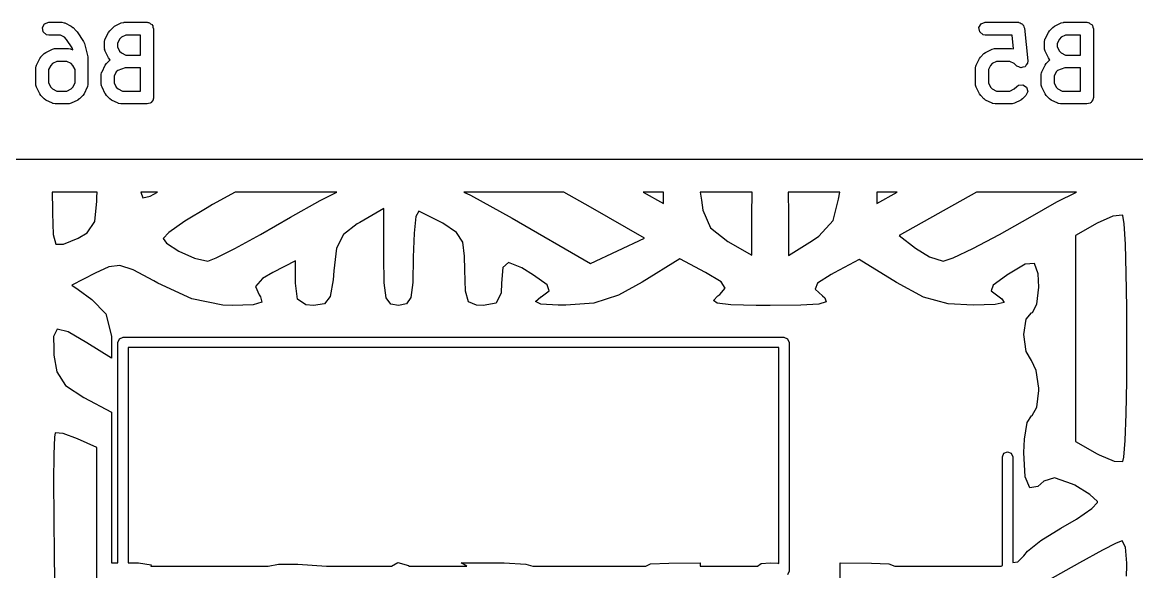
# Model space of a CAD drawing. Extents: x 19 to 403, y -177 to -75.
# Drawn here: x 164.88 to 177.83, y -119.61 to -113.22 of the extents above; entities that cross this region are included whole.
import ezdxf

# ---------------------------------------------------------------- set-up
doc = ezdxf.new("R2010")
doc.units = 0
doc.layers.add('BLACK', color=7, linetype='CONTINUOUS')

msp = doc.modelspace()

# ---------------------------------------------------------------- linework, layer by layer
at = {"layer": 'BLACK', "linetype": 'CONTINUOUS'}
for p, q in [((165.113, -113.28), (165.139, -113.236)), ((165.122, -113.331), (165.113, -113.28)), ((165.139, -113.236), (165.187, -113.218)), ((165.187, -113.218), (165.339, -113.218)), ((165.339, -113.218), (165.365, -113.223)), ((165.365, -113.223), (165.368, -113.226)), ((165.368, -113.226), (165.373, -113.226)), ((165.373, -113.226), (165.449, -113.264)), ((165.449, -113.264), (165.467, -113.278)), ((165.467, -113.278), (165.469, -113.278)), ((165.469, -113.278), (165.507, -113.316)), ((165.507, -113.316), (165.513, -113.326)), ((165.882, -113.336), (165.895, -113.318)), ((165.895, -113.318), (165.896, -113.316)), ((165.896, -113.316), (165.934, -113.278)), ((165.934, -113.278), (165.952, -113.265)), ((165.952, -113.265), (165.953, -113.264)), ((165.953, -113.264), (166.03, -113.226)), ((166.03, -113.226), (166.055, -113.219)), ((166.055, -113.219), (166.059, -113.22)), ((166.059, -113.22), (166.063, -113.218)), ((166.063, -113.218), (166.33, -113.218)), ((166.33, -113.218), (166.34, -113.22)), ((166.34, -113.22), (166.343, -113.219)), ((166.343, -113.219), (166.346, -113.221)), ((166.346, -113.221), (166.356, -113.223)), ((166.356, -113.223), (166.37, -113.235)), ((166.37, -113.235), (166.387, -113.245)), ((166.387, -113.245), (166.39, -113.251)), ((166.39, -113.251), (166.395, -113.256)), ((166.395, -113.256), (166.398, -113.275)), ((166.398, -113.275), (166.405, -113.293)), ((166.405, -113.293), (166.405, -114.093)), ((175.997, -113.28), (176.023, -113.236)), ((176.006, -113.331), (175.997, -113.28)), ((176.023, -113.236), (176.071, -113.218)), ((176.071, -113.218), (176.452, -113.218)), ((176.452, -113.218), (176.456, -113.219)), ((176.456, -113.219), (176.457, -113.218)), ((176.457, -113.218), (176.46, -113.22)), ((176.46, -113.22), (176.478, -113.223)), ((176.478, -113.223), (176.49, -113.233)), ((176.49, -113.233), (176.504, -113.239)), ((176.504, -113.239), (176.509, -113.249)), ((176.509, -113.249), (176.517, -113.256)), ((176.517, -113.256), (176.52, -113.271)), ((176.52, -113.271), (176.526, -113.286)), ((176.526, -113.286), (176.565, -113.667)), ((176.804, -113.336), (176.817, -113.318)), ((176.817, -113.318), (176.818, -113.316)), ((176.818, -113.316), (176.856, -113.278)), ((176.856, -113.278), (176.874, -113.265)), ((176.874, -113.265), (176.875, -113.264)), ((176.875, -113.264), (176.952, -113.226)), ((176.952, -113.226), (176.977, -113.219)), ((176.977, -113.219), (176.981, -113.22)), ((176.981, -113.22), (176.985, -113.218)), ((176.985, -113.218), (177.252, -113.218)), ((177.252, -113.218), (177.262, -113.22)), ((177.262, -113.22), (177.265, -113.219)), ((177.265, -113.219), (177.268, -113.221)), ((177.268, -113.221), (177.278, -113.223)), ((177.278, -113.223), (177.292, -113.235)), ((177.292, -113.235), (177.309, -113.245)), ((177.309, -113.245), (177.312, -113.251)), ((177.312, -113.251), (177.317, -113.256)), ((177.317, -113.256), (177.32, -113.275)), ((177.32, -113.275), (177.327, -113.293)), ((177.327, -113.293), (177.327, -114.093)), ((165.161, -113.364), (165.122, -113.331)), ((165.187, -113.368), (165.161, -113.364)), ((165.322, -113.368), (165.187, -113.368)), ((165.371, -113.393), (165.322, -113.368)), ((165.395, -113.417), (165.371, -113.393)), ((165.46, -113.514), (165.395, -113.417)), ((165.513, -113.326), (165.516, -113.328)), ((165.516, -113.328), (165.592, -113.442)), ((165.592, -113.442), (165.602, -113.465)), ((165.836, -113.446), (165.84, -113.42)), ((165.836, -113.522), (165.836, -113.446)), ((165.84, -113.42), (165.843, -113.416)), ((165.843, -113.416), (165.844, -113.412)), ((165.844, -113.412), (165.882, -113.336)), ((166.011, -113.414), (165.986, -113.463)), ((166.031, -113.393), (166.011, -113.414)), ((166.081, -113.368), (166.031, -113.393)), ((166.255, -113.368), (166.081, -113.368)), ((166.255, -113.599), (166.255, -113.368)), ((176.045, -113.364), (176.006, -113.331)), ((176.071, -113.368), (176.045, -113.364)), ((176.384, -113.368), (176.071, -113.368)), ((176.4, -113.527), (176.384, -113.368)), ((176.758, -113.446), (176.762, -113.42)), ((176.758, -113.522), (176.758, -113.446)), ((176.762, -113.42), (176.765, -113.416)), ((176.765, -113.416), (176.766, -113.412)), ((176.766, -113.412), (176.804, -113.336)), ((176.933, -113.414), (176.908, -113.463)), ((176.953, -113.393), (176.933, -113.414)), ((177.003, -113.368), (176.953, -113.393)), ((177.177, -113.368), (177.003, -113.368)), ((177.177, -113.599), (177.177, -113.368)), ((165.096, -113.621), (165.134, -113.583)), ((165.134, -113.583), (165.152, -113.57)), ((165.152, -113.57), (165.153, -113.569)), ((165.153, -113.569), (165.23, -113.531)), ((165.23, -113.531), (165.255, -113.523)), ((165.255, -113.523), (165.259, -113.524)), ((165.259, -113.524), (165.263, -113.523)), ((165.263, -113.523), (165.416, -113.523)), ((165.416, -113.523), (165.441, -113.527)), ((165.441, -113.527), (165.445, -113.53)), ((165.445, -113.53), (165.449, -113.531)), ((165.449, -113.531), (165.467, -113.54)), ((165.467, -113.54), (165.46, -113.514)), ((165.602, -113.465), (165.603, -113.465)), ((165.603, -113.465), (165.641, -113.618)), ((165.837, -113.526), (165.836, -113.522)), ((165.836, -113.53), (165.837, -113.526)), ((165.844, -113.555), (165.836, -113.53)), ((165.882, -113.631), (165.844, -113.555)), ((165.986, -113.463), (165.986, -113.504)), ((165.986, -113.504), (166.011, -113.554)), ((166.011, -113.554), (166.031, -113.574)), ((166.031, -113.574), (166.081, -113.599)), ((176.018, -113.621), (176.056, -113.583)), ((176.056, -113.583), (176.074, -113.57)), ((176.074, -113.57), (176.075, -113.569)), ((176.075, -113.569), (176.152, -113.531)), ((176.152, -113.531), (176.177, -113.523)), ((176.177, -113.523), (176.181, -113.524)), ((176.181, -113.524), (176.185, -113.523)), ((176.185, -113.523), (176.376, -113.523)), ((176.376, -113.523), (176.4, -113.527)), ((176.759, -113.526), (176.758, -113.522)), ((176.758, -113.53), (176.759, -113.526)), ((176.766, -113.555), (176.758, -113.53)), ((176.804, -113.631), (176.766, -113.555)), ((176.908, -113.463), (176.908, -113.504)), ((176.908, -113.504), (176.933, -113.554)), ((176.933, -113.554), (176.953, -113.574)), ((176.953, -113.574), (177.003, -113.599)), ((165.044, -113.717), (165.082, -113.641)), ((165.082, -113.641), (165.095, -113.623)), ((165.095, -113.623), (165.096, -113.621)), ((165.231, -113.698), (165.211, -113.719)), ((165.281, -113.673), (165.231, -113.698)), ((165.398, -113.673), (165.281, -113.673)), ((165.447, -113.698), (165.398, -113.673)), ((165.468, -113.719), (165.447, -113.698)), ((165.641, -113.618), (165.642, -113.633)), ((165.642, -113.633), (165.643, -113.636)), ((165.643, -113.636), (165.643, -113.941)), ((165.844, -113.717), (165.857, -113.699)), ((165.857, -113.699), (165.858, -113.697)), ((165.858, -113.697), (165.896, -113.659)), ((165.883, -113.633), (165.882, -113.631)), ((165.896, -113.651), (165.883, -113.633)), ((165.901, -113.656), (165.896, -113.651)), ((165.896, -113.659), (165.901, -113.656)), ((166.081, -113.599), (166.255, -113.599)), ((175.966, -113.717), (176.004, -113.641)), ((176.004, -113.641), (176.017, -113.623)), ((176.017, -113.623), (176.018, -113.621)), ((176.153, -113.698), (176.133, -113.719)), ((176.203, -113.673), (176.153, -113.698)), ((176.358, -113.673), (176.203, -113.673)), ((176.407, -113.698), (176.358, -113.673)), ((176.437, -113.727), (176.407, -113.698)), ((176.548, -113.714), (176.534, -113.735)), ((176.562, -113.694), (176.548, -113.714)), ((176.563, -113.693), (176.562, -113.693)), ((176.562, -113.693), (176.562, -113.694)), ((176.565, -113.667), (176.563, -113.693)), ((176.766, -113.717), (176.779, -113.699)), ((176.779, -113.699), (176.78, -113.697)), ((176.78, -113.697), (176.818, -113.659)), ((176.805, -113.633), (176.804, -113.631)), ((176.818, -113.651), (176.805, -113.633)), ((176.823, -113.656), (176.818, -113.651)), ((176.818, -113.659), (176.823, -113.656)), ((177.003, -113.599), (177.177, -113.599)), ((165.036, -113.75), (165.04, -113.725)), ((165.036, -113.941), (165.036, -113.75)), ((165.04, -113.725), (165.043, -113.721)), ((165.043, -113.721), (165.044, -113.717)), ((165.211, -113.719), (165.186, -113.768)), ((165.186, -113.768), (165.186, -113.923)), ((165.493, -113.768), (165.468, -113.719)), ((165.493, -113.923), (165.493, -113.768)), ((165.798, -113.827), (165.802, -113.801)), ((165.798, -113.941), (165.798, -113.827)), ((165.802, -113.801), (165.805, -113.797)), ((165.805, -113.797), (165.806, -113.793)), ((165.806, -113.793), (165.844, -113.717)), ((165.972, -113.795), (165.948, -113.844)), ((165.989, -113.778), (165.972, -113.795)), ((166.075, -113.749), (165.989, -113.778)), ((166.255, -113.749), (166.075, -113.749)), ((166.255, -114.018), (166.255, -113.749)), ((175.958, -113.75), (175.962, -113.725)), ((175.958, -113.941), (175.958, -113.75)), ((175.962, -113.725), (175.965, -113.721)), ((175.965, -113.721), (175.966, -113.717)), ((176.133, -113.719), (176.108, -113.768)), ((176.108, -113.768), (176.108, -113.923)), ((176.438, -113.728), (176.437, -113.727)), ((176.437, -113.727), (176.437, -113.727)), ((176.461, -113.738), (176.438, -113.728)), ((176.483, -113.749), (176.461, -113.738)), ((176.484, -113.749), (176.483, -113.749)), ((176.509, -113.742), (176.484, -113.749)), ((176.484, -113.749), (176.484, -113.749)), ((176.533, -113.736), (176.509, -113.742)), ((176.534, -113.735), (176.533, -113.735)), ((176.533, -113.735), (176.533, -113.736)), ((176.72, -113.827), (176.724, -113.801)), ((176.72, -113.941), (176.72, -113.827)), ((176.724, -113.801), (176.727, -113.797)), ((176.727, -113.797), (176.728, -113.793)), ((176.728, -113.793), (176.766, -113.717)), ((176.894, -113.795), (176.87, -113.844)), ((176.911, -113.778), (176.894, -113.795)), ((176.997, -113.749), (176.911, -113.778)), ((177.177, -113.749), (176.997, -113.749)), ((177.177, -114.018), (177.177, -113.749)), ((165.037, -113.945), (165.036, -113.941)), ((165.036, -113.949), (165.037, -113.945)), ((165.044, -113.974), (165.036, -113.949)), ((165.186, -113.923), (165.211, -113.973)), ((165.211, -113.973), (165.231, -113.993)), ((165.447, -113.993), (165.468, -113.973)), ((165.468, -113.973), (165.493, -113.923)), ((165.636, -113.97), (165.635, -113.974)), ((165.638, -113.966), (165.636, -113.97)), ((165.643, -113.941), (165.638, -113.966)), ((165.799, -113.945), (165.798, -113.941)), ((165.798, -113.949), (165.799, -113.945)), ((165.806, -113.974), (165.798, -113.949)), ((165.948, -113.844), (165.948, -113.923)), ((165.948, -113.923), (165.972, -113.973)), ((165.972, -113.973), (165.993, -113.993)), ((175.959, -113.945), (175.958, -113.941)), ((175.958, -113.949), (175.959, -113.945)), ((175.966, -113.974), (175.958, -113.949)), ((176.108, -113.923), (176.133, -113.973)), ((176.133, -113.973), (176.153, -113.993)), ((176.407, -113.993), (176.437, -113.964)), ((176.437, -113.964), (176.458, -113.949)), ((176.458, -113.949), (176.509, -113.945)), ((176.509, -113.945), (176.551, -113.974)), ((176.721, -113.945), (176.72, -113.941)), ((176.72, -113.949), (176.721, -113.945)), ((176.728, -113.974), (176.72, -113.949)), ((176.87, -113.844), (176.87, -113.923)), ((176.87, -113.923), (176.894, -113.973)), ((176.894, -113.973), (176.915, -113.993)), ((165.082, -114.051), (165.044, -113.974)), ((165.083, -114.052), (165.082, -114.051)), ((165.096, -114.07), (165.083, -114.052)), ((165.134, -114.108), (165.096, -114.07)), ((165.231, -113.993), (165.281, -114.018)), ((165.281, -114.018), (165.398, -114.018)), ((165.398, -114.018), (165.447, -113.993)), ((165.583, -114.07), (165.545, -114.108)), ((165.584, -114.069), (165.583, -114.07)), ((165.597, -114.051), (165.584, -114.069)), ((165.635, -113.974), (165.597, -114.051)), ((165.844, -114.051), (165.806, -113.974)), ((165.845, -114.052), (165.844, -114.051)), ((165.858, -114.07), (165.845, -114.052)), ((165.896, -114.108), (165.858, -114.07)), ((165.993, -113.993), (166.043, -114.018)), ((166.043, -114.018), (166.255, -114.018)), ((166.405, -114.093), (166.403, -114.103)), ((176.004, -114.051), (175.966, -113.974)), ((176.005, -114.052), (176.004, -114.051)), ((176.018, -114.07), (176.005, -114.052)), ((176.056, -114.108), (176.018, -114.07)), ((176.153, -113.993), (176.203, -114.018)), ((176.203, -114.018), (176.358, -114.018)), ((176.358, -114.018), (176.407, -113.993)), ((176.543, -114.07), (176.505, -114.108)), ((176.565, -114.024), (176.543, -114.07)), ((176.551, -113.974), (176.565, -114.024)), ((176.766, -114.051), (176.728, -113.974)), ((176.767, -114.052), (176.766, -114.051)), ((176.78, -114.07), (176.767, -114.052)), ((176.818, -114.108), (176.78, -114.07)), ((176.915, -113.993), (176.965, -114.018)), ((176.965, -114.018), (177.177, -114.018)), ((177.327, -114.093), (177.325, -114.103)), ((165.135, -114.109), (165.134, -114.108)), ((165.153, -114.122), (165.135, -114.109)), ((165.23, -114.16), (165.153, -114.122)), ((165.234, -114.161), (165.23, -114.16)), ((165.238, -114.164), (165.234, -114.161)), ((165.263, -114.168), (165.238, -114.164)), ((165.416, -114.168), (165.263, -114.168)), ((165.42, -114.167), (165.416, -114.168)), ((165.424, -114.168), (165.42, -114.167)), ((165.449, -114.16), (165.424, -114.168)), ((165.525, -114.122), (165.449, -114.16)), ((165.526, -114.121), (165.525, -114.122)), ((165.545, -114.108), (165.526, -114.121)), ((165.897, -114.109), (165.896, -114.108)), ((165.915, -114.122), (165.897, -114.109)), ((165.992, -114.16), (165.915, -114.122)), ((165.996, -114.161), (165.992, -114.16)), ((165.999, -114.164), (165.996, -114.161)), ((166.025, -114.168), (165.999, -114.164)), ((166.33, -114.168), (166.025, -114.168)), ((166.348, -114.162), (166.33, -114.168)), ((166.367, -114.158), (166.348, -114.162)), ((166.372, -114.153), (166.367, -114.158)), ((166.378, -114.151), (166.372, -114.153)), ((166.388, -114.134), (166.378, -114.151)), ((166.4, -114.119), (166.388, -114.134)), ((166.402, -114.109), (166.4, -114.119)), ((166.404, -114.106), (166.402, -114.109)), ((166.403, -114.103), (166.404, -114.106)), ((176.057, -114.109), (176.056, -114.108)), ((176.075, -114.122), (176.057, -114.109)), ((176.152, -114.16), (176.075, -114.122)), ((176.156, -114.161), (176.152, -114.16)), ((176.16, -114.164), (176.156, -114.161)), ((176.185, -114.168), (176.16, -114.164)), ((176.376, -114.168), (176.185, -114.168)), ((176.38, -114.167), (176.376, -114.168)), ((176.384, -114.168), (176.38, -114.167)), ((176.409, -114.16), (176.384, -114.168)), ((176.485, -114.122), (176.409, -114.16)), ((176.487, -114.121), (176.485, -114.122)), ((176.505, -114.108), (176.487, -114.121)), ((176.819, -114.109), (176.818, -114.108)), ((176.837, -114.122), (176.819, -114.109)), ((176.914, -114.16), (176.837, -114.122)), ((176.918, -114.161), (176.914, -114.16)), ((176.921, -114.164), (176.918, -114.161)), ((176.947, -114.168), (176.921, -114.164)), ((177.252, -114.168), (176.947, -114.168)), ((177.27, -114.162), (177.252, -114.168)), ((177.289, -114.158), (177.27, -114.162)), ((177.294, -114.153), (177.289, -114.158)), ((177.3, -114.151), (177.294, -114.153)), ((177.31, -114.134), (177.3, -114.151)), ((177.322, -114.119), (177.31, -114.134)), ((177.324, -114.109), (177.322, -114.119)), ((177.326, -114.106), (177.324, -114.109)), ((177.325, -114.103), (177.326, -114.106)), ((162.501, -114.811), (179.9, -114.811)), ((165.228, -115.192), (165.232, -115.399)), ((165.751, -115.192), (165.228, -115.192)), ((165.745, -115.3), (165.746, -115.251)), ((165.746, -115.251), (165.751, -115.192)), ((166.259, -115.192), (166.259, -115.194)), ((166.451, -115.192), (166.259, -115.192)), ((166.259, -115.194), (166.281, -115.26)), ((166.281, -115.26), (166.364, -115.241)), ((166.364, -115.241), (166.451, -115.192)), ((167.354, -115.192), (167.092, -115.339)), ((168.536, -115.192), (167.354, -115.192)), ((168.341, -115.289), (168.536, -115.192)), ((170.01, -115.192), (170.09, -115.228)), ((171.172, -115.192), (170.01, -115.192)), ((170.09, -115.228), (170.574, -115.498)), ((171.485, -115.37), (171.172, -115.192)), ((172.094, -115.192), (172.331, -115.324)), ((172.331, -115.192), (172.094, -115.192)), ((172.331, -115.324), (172.331, -115.192)), ((172.759, -115.192), (172.774, -115.288)), ((173.362, -115.192), (172.759, -115.192)), ((173.357, -115.45), (173.361, -115.204)), ((173.361, -115.204), (173.362, -115.192)), ((173.779, -115.192), (173.784, -115.45)), ((174.379, -115.192), (173.779, -115.192)), ((174.367, -115.275), (174.379, -115.192)), ((174.811, -115.192), (174.811, -115.324)), ((174.811, -115.324), (175.047, -115.192)), ((175.047, -115.192), (174.811, -115.192)), ((175.971, -115.192), (175.069, -115.698)), ((177.132, -115.192), (175.971, -115.192)), ((176.902, -115.308), (177.132, -115.192)), ((165.723, -115.535), (165.745, -115.3)), ((167.029, -115.375), (166.768, -115.533)), ((167.092, -115.339), (167.029, -115.375)), ((167.998, -115.485), (168.341, -115.289)), ((169.081, -115.383), (168.803, -115.545)), ((169.081, -115.947), (169.081, -115.383)), ((172.11, -115.727), (171.485, -115.37)), ((172.774, -115.288), (172.789, -115.404)), ((174.304, -115.524), (174.367, -115.275)), ((176.593, -115.485), (176.902, -115.308)), ((165.232, -115.399), (165.232, -115.439)), ((165.232, -115.439), (165.237, -115.686)), ((167.648, -115.685), (167.998, -115.485)), ((169.455, -115.477), (169.432, -115.669)), ((169.487, -115.416), (169.455, -115.477)), ((169.766, -115.555), (169.487, -115.416)), ((170.574, -115.498), (171.484, -116.025)), ((172.789, -115.404), (172.877, -115.609)), ((173.357, -115.928), (173.357, -115.45)), ((173.784, -115.45), (173.784, -115.929)), ((174.135, -115.705), (174.304, -115.524)), ((176.237, -115.685), (176.593, -115.485)), ((177.552, -115.474), (177.37, -115.556)), ((177.664, -115.46), (177.552, -115.474)), ((177.669, -115.464), (177.664, -115.46)), ((177.687, -115.563), (177.669, -115.464)), ((165.632, -115.668), (165.723, -115.535)), ((166.768, -115.533), (166.584, -115.661)), ((168.773, -115.563), (168.611, -115.688)), ((168.803, -115.545), (168.773, -115.563)), ((169.926, -115.661), (169.766, -115.555)), ((172.877, -115.609), (173.079, -115.766)), ((177.37, -115.556), (177.121, -115.698)), ((177.701, -115.799), (177.687, -115.563)), ((165.237, -115.686), (165.269, -115.797)), ((165.357, -115.8), (165.528, -115.727)), ((165.528, -115.727), (165.632, -115.668)), ((166.584, -115.661), (166.515, -115.732)), ((166.515, -115.732), (166.555, -115.786)), ((166.555, -115.786), (166.699, -115.879)), ((167.349, -115.849), (167.648, -115.685)), ((168.611, -115.688), (168.531, -115.847)), ((169.432, -115.669), (169.423, -115.948)), ((170, -115.775), (169.926, -115.661)), ((170.02, -115.939), (170, -115.775)), ((171.484, -116.025), (172.11, -115.727)), ((173.079, -115.766), (173.357, -115.928)), ((173.784, -115.929), (174.062, -115.754)), ((174.062, -115.754), (174.135, -115.705)), ((175.069, -115.698), (175.26, -115.846)), ((175.927, -115.849), (176.237, -115.685)), ((177.121, -115.698), (177.121, -118.093)), ((165.269, -115.797), (165.357, -115.8)), ((166.699, -115.879), (166.882, -115.962)), ((167.134, -115.959), (167.349, -115.849)), ((168.531, -115.847), (168.499, -116.109)), ((175.26, -115.846), (175.421, -115.945)), ((175.696, -115.958), (175.927, -115.849)), ((177.71, -116.134), (177.701, -115.799)), ((166.882, -115.962), (167.035, -115.998)), ((167.035, -115.998), (167.134, -115.959)), ((168.054, -115.993), (167.792, -116.129)), ((168.054, -116.252), (168.054, -115.993)), ((169.086, -116.25), (169.081, -115.947)), ((169.423, -115.948), (169.418, -116.244)), ((170.021, -116.097), (170.02, -115.939)), ((170.532, -116.011), (170.465, -116.069)), ((170.684, -116.073), (170.532, -116.011)), ((172.523, -115.97), (172.083, -116.24)), ((172.819, -116.13), (172.523, -115.97)), ((174.605, -115.978), (174.316, -116.133)), ((175.038, -116.244), (174.605, -115.978)), ((175.421, -115.945), (175.581, -115.996)), ((175.581, -115.996), (175.696, -115.958)), ((176.533, -116.033), (176.32, -116.16)), ((176.645, -116.024), (176.533, -116.033)), ((176.687, -116.145), (176.645, -116.024)), ((165.728, -116.135), (165.456, -116.275)), ((165.885, -116.062), (165.728, -116.135)), ((166.014, -116.047), (165.885, -116.062)), ((166.169, -116.098), (166.014, -116.047)), ((166.407, -116.225), (166.169, -116.098)), ((167.792, -116.129), (167.67, -116.198)), ((168.499, -116.109), (168.491, -116.215)), ((170.029, -116.346), (170.021, -116.097)), ((170.465, -116.069), (170.449, -116.254)), ((170.822, -116.16), (170.684, -116.073)), ((170.978, -116.273), (170.822, -116.16)), ((173.001, -116.237), (172.819, -116.13)), ((174.28, -116.153), (174.121, -116.251)), ((174.316, -116.133), (174.28, -116.153)), ((176.317, -116.162), (176.163, -116.274)), ((176.32, -116.16), (176.317, -116.162)), ((176.692, -116.297), (176.687, -116.145)), ((177.716, -116.535), (177.71, -116.134)), ((165.456, -116.275), (165.527, -116.327)), ((166.456, -116.253), (166.407, -116.225)), ((166.848, -116.435), (166.456, -116.253)), ((167.67, -116.198), (167.589, -116.289)), ((167.589, -116.289), (167.631, -116.388)), ((168.077, -116.437), (168.054, -116.252)), ((168.491, -116.215), (168.459, -116.409)), ((169.109, -116.421), (169.086, -116.25)), ((169.418, -116.244), (169.395, -116.417)), ((170.449, -116.254), (170.444, -116.366)), ((171.002, -116.342), (170.978, -116.273)), ((172.083, -116.24), (171.807, -116.392)), ((173.05, -116.309), (173.001, -116.237)), ((174.121, -116.251), (174.094, -116.321)), ((175.355, -116.414), (175.038, -116.244)), ((176.163, -116.274), (176.14, -116.343)), ((176.671, -116.495), (176.692, -116.297)), ((165.527, -116.327), (165.686, -116.443)), ((167.631, -116.388), (167.648, -116.41)), ((167.648, -116.41), (167.662, -116.474)), ((168.459, -116.409), (168.392, -116.493)), ((169.162, -116.495), (169.109, -116.421)), ((169.395, -116.417), (169.344, -116.494)), ((170.067, -116.468), (170.029, -116.346)), ((170.444, -116.366), (170.388, -116.483)), ((170.844, -116.467), (170.907, -116.413)), ((170.907, -116.413), (170.909, -116.412)), ((170.909, -116.412), (171.002, -116.342)), ((171.807, -116.392), (171.522, -116.485)), ((172.913, -116.453), (172.963, -116.4)), ((172.963, -116.4), (172.985, -116.383)), ((172.985, -116.383), (173.05, -116.309)), ((174.094, -116.321), (174.178, -116.4)), ((174.178, -116.4), (174.208, -116.423)), ((174.208, -116.423), (174.223, -116.468)), ((175.641, -116.492), (175.355, -116.414)), ((176.14, -116.343), (176.234, -116.413)), ((176.234, -116.413), (176.265, -116.433)), ((176.265, -116.433), (176.29, -116.478)), ((165.686, -116.443), (165.849, -116.61)), ((167.209, -116.507), (166.848, -116.435)), ((167.324, -116.511), (167.209, -116.507)), ((167.564, -116.503), (167.324, -116.511)), ((167.662, -116.474), (167.564, -116.503)), ((168.173, -116.505), (168.077, -116.437)), ((168.264, -116.511), (168.173, -116.505)), ((168.392, -116.493), (168.264, -116.511)), ((169.252, -116.511), (169.162, -116.495)), ((169.344, -116.494), (169.252, -116.511)), ((170.158, -116.508), (170.067, -116.468)), ((170.235, -116.511), (170.158, -116.508)), ((170.388, -116.483), (170.235, -116.511)), ((170.905, -116.496), (170.844, -116.467)), ((171.109, -116.507), (170.905, -116.496)), ((171.196, -116.508), (171.109, -116.507)), ((171.522, -116.485), (171.196, -116.508)), ((172.956, -116.486), (172.913, -116.453)), ((173.114, -116.504), (172.956, -116.486)), ((173.41, -116.51), (173.114, -116.504)), ((173.571, -116.511), (173.41, -116.51)), ((173.928, -116.507), (173.571, -116.511)), ((174.138, -116.495), (173.928, -116.507)), ((174.223, -116.468), (174.138, -116.495)), ((175.932, -116.508), (175.641, -116.492)), ((176.186, -116.501), (175.932, -116.508)), ((176.29, -116.478), (176.186, -116.501)), ((176.618, -116.594), (176.671, -116.495)), ((177.717, -116.965), (177.716, -116.535)), ((165.849, -116.61), (165.916, -116.867)), ((176.521, -116.848), (176.546, -116.671)), ((176.546, -116.671), (176.607, -116.596)), ((176.607, -116.596), (176.618, -116.594)), ((165.285, -116.787), (165.241, -116.872)), ((165.412, -116.82), (165.285, -116.787)), ((165.628, -116.945), (165.412, -116.82)), ((165.241, -116.872), (165.246, -117.017)), ((165.916, -117.123), (165.628, -116.945)), ((165.916, -116.867), (165.916, -117.123)), ((165.99, -116.942), (166.008, -116.899)), ((165.99, -119.504), (165.99, -116.942)), ((166.008, -116.899), (166.05, -116.882)), ((166.05, -116.882), (173.73, -116.882)), ((173.73, -116.882), (173.773, -116.899)), ((173.773, -116.899), (173.79, -116.942)), ((173.79, -116.942), (173.79, -119.602)), ((176.547, -117.045), (176.521, -116.848)), ((165.246, -117.017), (165.248, -117.088)), ((166.11, -117.002), (166.11, -119.505)), ((173.67, -117.002), (166.11, -117.002)), ((173.67, -119.513), (173.67, -117.002)), ((176.607, -117.152), (176.547, -117.045)), ((177.715, -117.39), (177.717, -116.965)), ((165.248, -117.088), (165.281, -117.283)), ((176.664, -117.266), (176.607, -117.152)), ((165.281, -117.283), (165.381, -117.441)), ((176.692, -117.473), (176.664, -117.266)), ((165.381, -117.441), (165.595, -117.58)), ((177.708, -117.773), (177.715, -117.39)), ((165.595, -117.58), (165.916, -117.751)), ((176.67, -117.695), (176.692, -117.499)), ((176.692, -117.499), (176.692, -117.473)), ((176.617, -117.792), (176.67, -117.695)), ((165.916, -117.751), (165.916, -117.887)), ((176.558, -117.871), (176.607, -117.794)), ((176.607, -117.794), (176.617, -117.792)), ((177.697, -118.081), (177.708, -117.773)), ((165.916, -117.887), (165.916, -119.504)), ((176.527, -118.067), (176.558, -117.871)), ((165.254, -118.043), (165.247, -118.24)), ((165.262, -117.992), (165.254, -118.043)), ((165.355, -117.999), (165.262, -117.992)), ((165.521, -118.061), (165.355, -117.999)), ((165.745, -118.163), (165.521, -118.061)), ((176.521, -118.221), (176.527, -118.067)), ((177.121, -118.093), (177.37, -118.235)), ((177.682, -118.276), (177.697, -118.081)), ((165.247, -118.24), (165.244, -118.558)), ((165.745, -120.61), (165.745, -118.163)), ((176.27, -118.272), (176.288, -118.229)), ((176.288, -118.229), (176.33, -118.212)), ((176.33, -118.212), (176.373, -118.229)), ((176.373, -118.229), (176.39, -118.272)), ((176.536, -118.505), (176.521, -118.221)), ((177.37, -118.235), (177.393, -118.247)), ((177.393, -118.247), (177.57, -118.323)), ((176.27, -119.537), (176.27, -118.272)), ((176.39, -118.272), (176.39, -119.502)), ((177.57, -118.323), (177.669, -118.328)), ((177.669, -118.328), (177.682, -118.276)), ((176.587, -118.632), (176.536, -118.505)), ((165.244, -118.558), (165.246, -118.968)), ((176.682, -118.616), (176.587, -118.632)), ((176.751, -118.556), (176.682, -118.616)), ((176.876, -118.516), (176.751, -118.556)), ((177.084, -118.588), (176.876, -118.516)), ((177.11, -118.601), (177.084, -118.588)), ((177.287, -118.709), (177.11, -118.601)), ((177.374, -118.793), (177.287, -118.709)), ((177.131, -118.995), (177.308, -118.873)), ((177.308, -118.873), (177.376, -118.801)), ((177.376, -118.801), (177.374, -118.793)), ((165.246, -118.968), (165.251, -119.442)), ((176.949, -119.103), (177.131, -118.995)), ((176.717, -119.246), (176.949, -119.103)), ((176.562, -119.367), (176.717, -119.246)), ((177.594, -119.274), (177.432, -119.357)), ((177.663, -119.248), (177.594, -119.274)), ((177.7, -119.323), (177.663, -119.248)), ((176.521, -119.424), (176.562, -119.367)), ((177.432, -119.357), (177.166, -119.503)), ((177.718, -119.507), (177.7, -119.323)), ((165.251, -119.442), (165.275, -120.857)), ((165.916, -119.504), (165.99, -119.504)), ((166.11, -119.505), (166.194, -119.505)), ((166.194, -119.505), (166.232, -119.506)), ((166.232, -119.506), (166.379, -119.527)), ((166.379, -119.527), (166.373, -119.542)), ((166.373, -119.542), (167.736, -119.542)), ((167.736, -119.542), (167.856, -119.52)), ((167.856, -119.52), (168.082, -119.522)), ((168.082, -119.522), (168.416, -119.542)), ((168.416, -119.542), (169.169, -119.542)), ((169.169, -119.542), (169.245, -119.501)), ((169.245, -119.501), (169.367, -119.534)), ((169.367, -119.534), (169.37, -119.542)), ((169.37, -119.542), (170.044, -119.542)), ((170.044, -119.542), (169.979, -119.504)), ((169.979, -119.504), (170.449, -119.505)), ((170.449, -119.505), (170.478, -119.505)), ((170.478, -119.505), (170.733, -119.522)), ((170.733, -119.522), (170.814, -119.542)), ((170.814, -119.542), (172.127, -119.542)), ((172.127, -119.542), (172.182, -119.516)), ((172.182, -119.516), (172.395, -119.507)), ((172.395, -119.507), (172.758, -119.504)), ((172.758, -119.504), (172.758, -119.542)), ((172.758, -119.542), (173.422, -119.542)), ((173.422, -119.542), (173.465, -119.511)), ((173.465, -119.511), (173.571, -119.504)), ((173.571, -119.504), (173.661, -119.508)), ((173.661, -119.508), (173.67, -119.513)), ((174.383, -120.042), (174.383, -119.504)), ((174.383, -119.504), (174.747, -119.507)), ((174.747, -119.507), (174.95, -119.515)), ((174.95, -119.515), (175.021, -119.542)), ((175.021, -119.542), (176.257, -119.542)), ((176.257, -119.542), (176.27, -119.537)), ((176.39, -119.502), (176.451, -119.493)), ((176.451, -119.493), (176.521, -119.424)), ((177.166, -119.503), (176.786, -119.718)), ((177.712, -119.66), (177.718, -119.541)), ((177.718, -119.541), (177.718, -119.507)), ((173.79, -119.602), (173.773, -119.644))]:
    msp.add_line(p, q, dxfattribs=at)

doc.saveas('drawing.dxf')
